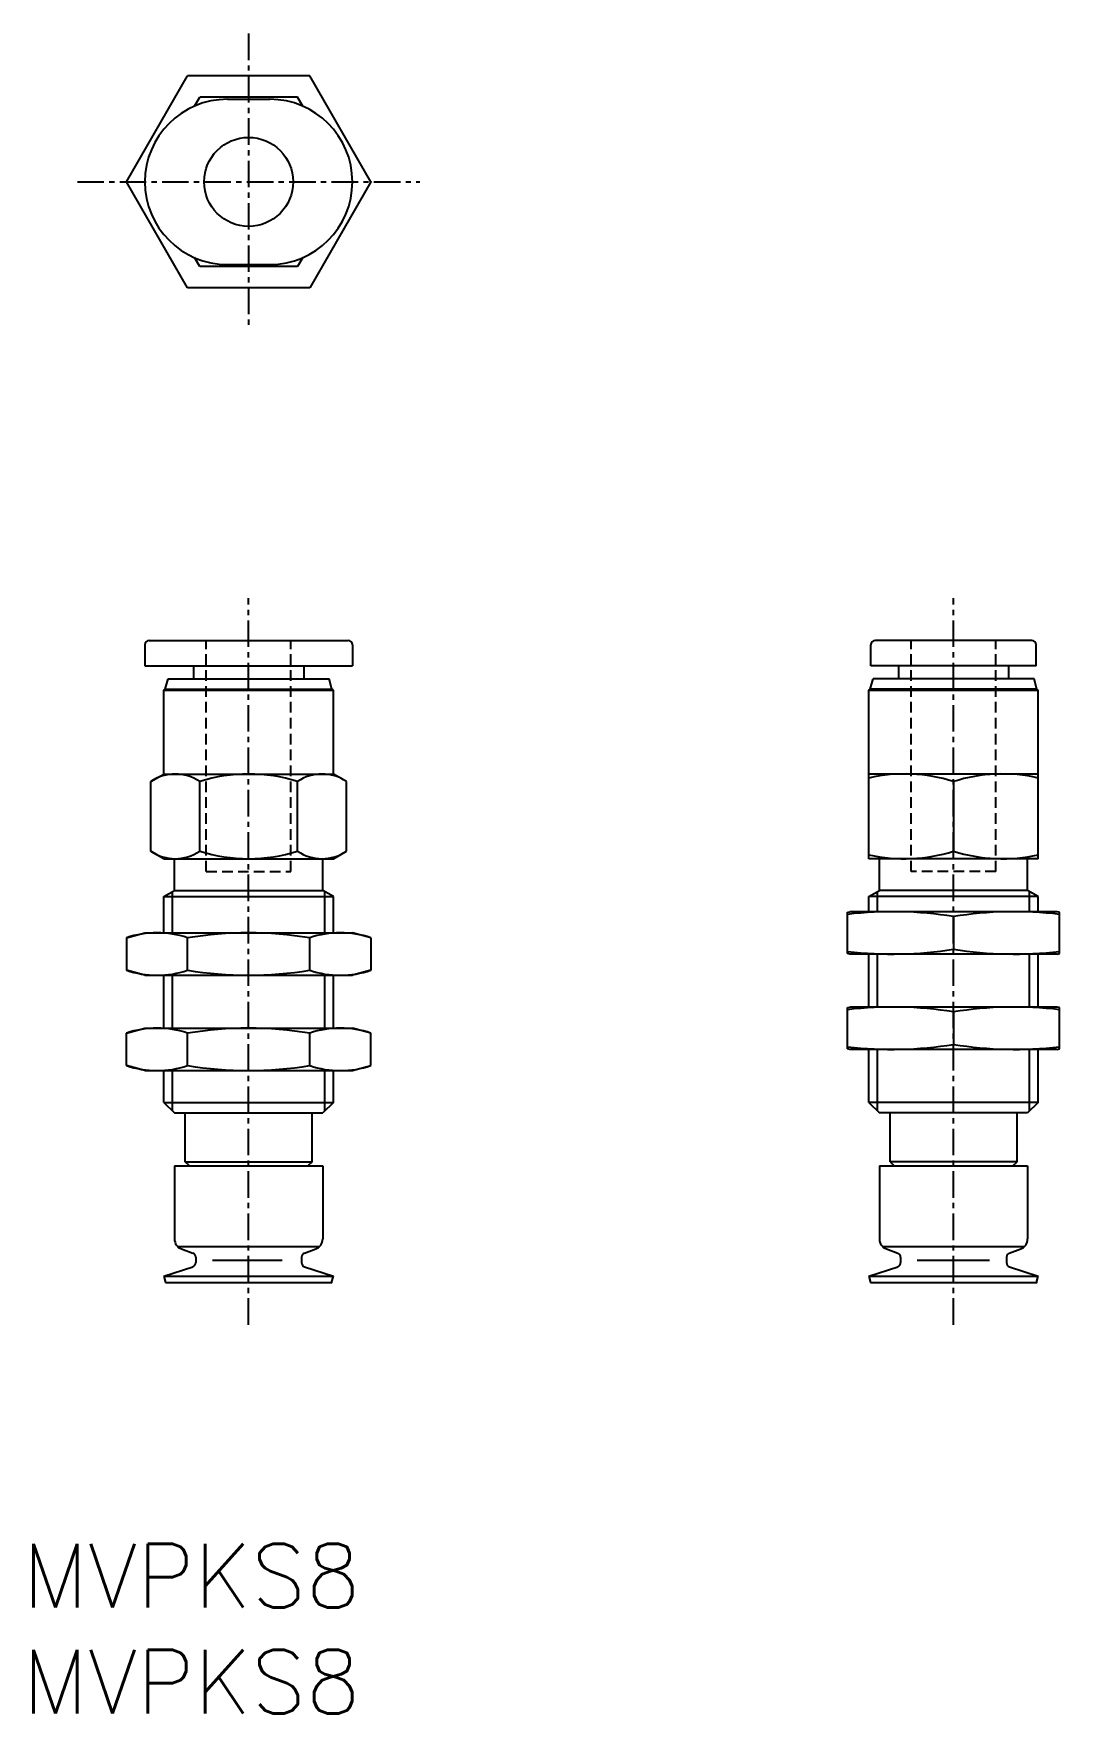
# Model space of a CAD drawing. Extents: x 104.8 to 153.2, y 55.1 to 134.4.
import ezdxf
from ezdxf.enums import TextEntityAlignment as Align

# ---------------------------------------------------------------- set-up
doc = ezdxf.new("R2010")
doc.units = 0
doc.linetypes.add('CENTER', pattern=[2, 1.25, -0.25, 0.25, -0.25])
doc.linetypes.add('DASHED', pattern=[0.75, 0.5, -0.25])
doc.layers.get('0').update_dxf_attribs({"linetype": 'CONTINUOUS'})
doc.layers.add('CENTER', color=1, linetype='CENTER')
doc.styles.get("Standard").update_dxf_attribs({"font": 'txt.shx', "bigfont": 'extfont.shx'})

msp = doc.modelspace()

# ---------------------------------------------------------------- linework, layer by layer
at = {"color": 7, "linetype": 'CONTINUOUS'}
for p, q in [((109.159, 127.394), (112.045, 132.394)), ((117.819, 132.394), (112.045, 132.394)), ((120.706, 127.394), (117.819, 132.394)), ((112.379, 130.971), (112.623, 131.394)), ((117.241, 131.394), (112.623, 131.394)), ((113.932, 131.294), (115.932, 131.294)), ((117.486, 130.971), (117.241, 131.394)), ((112.045, 122.394), (109.159, 127.394)), ((120.706, 127.394), (117.819, 122.394)), ((112.623, 123.394), (112.379, 123.817)), ((117.486, 123.817), (117.241, 123.394)), ((117.241, 123.394), (112.623, 123.394)), ((113.932, 123.494), (115.932, 123.494)), ((117.819, 122.394), (112.045, 122.394)), ((110.032, 105.542), (110.032, 104.542)), ((110.232, 105.742), (119.632, 105.742)), ((119.832, 105.542), (119.832, 104.542)), ((144.319, 104.542), (144.319, 105.542)), ((151.919, 105.742), (144.519, 105.742)), ((152.119, 104.542), (152.119, 105.542)), ((110.032, 104.542), (119.832, 104.542)), ((110.998, 103.442), (111.132, 103.942)), ((111.132, 103.942), (118.732, 103.942)), ((112.332, 104.542), (112.332, 103.942)), ((117.532, 104.542), (117.532, 103.942)), ((118.866, 103.442), (118.732, 103.942)), ((144.285, 103.442), (144.419, 103.942)), ((152.119, 104.542), (144.319, 104.542)), ((152.019, 103.942), (144.419, 103.942)), ((145.619, 104.542), (145.619, 103.942)), ((150.819, 104.542), (150.819, 103.942)), ((152.153, 103.442), (152.019, 103.942)), ((110.932, 103.404), (110.998, 103.442)), ((110.932, 99.442), (110.932, 103.404)), ((110.932, 103.404), (118.932, 103.404)), ((110.998, 103.442), (118.866, 103.442)), ((118.932, 103.404), (118.866, 103.442)), ((118.932, 99.442), (118.932, 103.404)), ((144.219, 103.404), (144.285, 103.442)), ((144.219, 103.404), (152.219, 103.404)), ((144.219, 95.442), (144.219, 103.404)), ((152.153, 103.442), (144.285, 103.442)), ((152.219, 103.404), (152.153, 103.442)), ((152.219, 95.442), (152.219, 103.404)), ((110.312, 99.084), (110.932, 99.442)), ((110.932, 99.442), (118.932, 99.442)), ((119.552, 99.084), (118.932, 99.442)), ((152.219, 99.442), (144.219, 99.442)), ((110.312, 95.8), (110.312, 99.084)), ((112.621, 95.8), (112.621, 99.084)), ((117.243, 95.8), (117.243, 99.084)), ((119.552, 95.8), (119.552, 99.084)), ((148.219, 99.084), (148.219, 95.8)), ((110.932, 95.442), (110.312, 95.8)), ((110.932, 95.442), (111.432, 95.442)), ((111.432, 95.442), (118.932, 95.442)), ((111.432, 93.942), (111.432, 95.442)), ((118.432, 93.942), (118.432, 95.442)), ((118.932, 95.442), (119.552, 95.8)), ((152.219, 95.442), (144.219, 95.442)), ((144.719, 93.942), (144.719, 95.442)), ((151.719, 93.942), (151.719, 95.442)), ((110.932, 93.654), (111.432, 93.942)), ((110.932, 91.942), (110.932, 93.654)), ((110.932, 93.654), (118.932, 93.654)), ((111.338, 91.942), (111.338, 93.888)), ((111.432, 93.942), (118.432, 93.942)), ((118.932, 93.654), (118.432, 93.942)), ((118.526, 91.942), (118.526, 93.888)), ((118.932, 91.942), (118.932, 93.654)), ((144.219, 93.654), (144.719, 93.942)), ((152.219, 93.654), (144.219, 93.654)), ((144.219, 92.942), (144.219, 93.654)), ((144.625, 92.942), (144.625, 93.888)), ((151.719, 93.942), (144.719, 93.942)), ((152.219, 93.654), (151.719, 93.942)), ((151.813, 92.942), (151.813, 93.888)), ((152.219, 92.942), (152.219, 93.654)), ((143.219, 92.916), (143.319, 92.942)), ((143.219, 90.969), (143.219, 92.916)), ((153.119, 92.942), (143.319, 92.942)), ((153.219, 92.916), (153.119, 92.942)), ((153.219, 90.969), (153.219, 92.916)), ((148.219, 92.708), (148.219, 91.176)), ((109.159, 91.708), (110.032, 91.942)), ((109.159, 91.708), (109.159, 90.176)), ((110.032, 91.942), (119.832, 91.942)), ((112.045, 90.176), (112.045, 91.708)), ((117.819, 90.176), (117.819, 91.708)), ((120.706, 91.708), (119.832, 91.942)), ((120.706, 91.708), (120.706, 90.176)), ((143.319, 90.942), (143.219, 90.969)), ((153.119, 90.942), (143.319, 90.942)), ((144.219, 88.442), (144.219, 90.942)), ((144.625, 88.442), (144.625, 90.942)), ((151.813, 88.442), (151.813, 90.942)), ((152.219, 88.442), (152.219, 90.942)), ((153.119, 90.942), (153.219, 90.969)), ((110.032, 89.942), (109.159, 90.176)), ((110.032, 89.942), (119.832, 89.942)), ((110.932, 87.442), (110.932, 89.942)), ((111.338, 87.442), (111.338, 89.942)), ((118.526, 87.442), (118.526, 89.942)), ((118.932, 87.442), (118.932, 89.942)), ((120.706, 90.176), (119.832, 89.942)), ((143.219, 88.416), (143.319, 88.442)), ((143.219, 86.469), (143.219, 88.416)), ((153.119, 88.442), (143.319, 88.442)), ((148.219, 88.208), (148.219, 86.676)), ((153.219, 88.416), (153.119, 88.442)), ((153.219, 86.469), (153.219, 88.416)), ((109.159, 87.208), (110.032, 87.442)), ((110.032, 87.442), (119.832, 87.442)), ((120.706, 87.208), (119.832, 87.442)), ((109.159, 85.676), (109.159, 87.208)), ((112.045, 85.676), (112.045, 87.208)), ((117.819, 85.676), (117.819, 87.208)), ((120.706, 85.676), (120.706, 87.208)), ((143.319, 86.442), (143.219, 86.469)), ((153.119, 86.442), (143.319, 86.442)), ((144.219, 83.942), (144.219, 86.442)), ((144.625, 83.536), (144.625, 86.442)), ((151.813, 83.536), (151.813, 86.442)), ((152.219, 83.942), (152.219, 86.442)), ((153.119, 86.442), (153.219, 86.469)), ((110.032, 85.442), (109.159, 85.676)), ((119.832, 85.442), (120.706, 85.676)), ((110.032, 85.442), (119.832, 85.442)), ((110.932, 83.942), (110.932, 85.442)), ((111.338, 83.536), (111.338, 85.442)), ((118.526, 83.536), (118.526, 85.442)), ((118.932, 83.942), (118.932, 85.442)), ((110.932, 83.942), (111.432, 83.442)), ((110.932, 83.942), (118.932, 83.942)), ((111.432, 83.442), (118.432, 83.442)), ((111.932, 81.142), (111.932, 83.442)), ((117.932, 81.142), (117.932, 83.442)), ((118.932, 83.942), (118.432, 83.442)), ((152.219, 83.942), (144.219, 83.942)), ((144.219, 83.942), (144.719, 83.442)), ((151.719, 83.442), (144.719, 83.442)), ((145.219, 81.142), (145.219, 83.442)), ((151.219, 81.142), (151.219, 83.442)), ((152.219, 83.942), (151.719, 83.442)), ((111.432, 80.942), (118.432, 80.942)), ((111.432, 80.942), (111.432, 77.493)), ((111.932, 81.142), (117.932, 81.142)), ((112.132, 80.942), (111.932, 81.142)), ((117.932, 81.142), (117.732, 80.942)), ((118.432, 80.942), (118.432, 77.493)), ((144.719, 80.942), (151.719, 80.942)), ((144.719, 80.942), (144.719, 77.493)), ((151.219, 81.142), (145.219, 81.142)), ((145.219, 81.142), (145.419, 80.942)), ((151.019, 80.942), (151.219, 81.142)), ((151.719, 80.942), (151.719, 77.493)), ((111.575, 77.142), (118.289, 77.142)), ((111.575, 77.142), (118.289, 77.142)), ((111.761, 77.023), (112.3, 76.826)), ((117.564, 76.826), (118.103, 77.023)), ((144.862, 77.142), (151.576, 77.142)), ((145.048, 77.023), (145.587, 76.826)), ((150.85, 76.826), (151.39, 77.023)), ((110.932, 75.742), (112.294, 76.185)), ((112.432, 76.638), (112.432, 76.375)), ((113.229, 76.489), (116.515, 76.489)), ((117.432, 76.638), (117.432, 76.375)), ((117.57, 76.185), (118.932, 75.742)), ((144.219, 75.742), (145.581, 76.185)), ((145.719, 76.638), (145.719, 76.375)), ((146.509, 76.489), (149.922, 76.489)), ((150.719, 76.638), (150.719, 76.375)), ((150.857, 76.185), (152.219, 75.742)), ((110.932, 75.742), (111.012, 75.442)), ((110.932, 75.742), (118.932, 75.742)), ((111.012, 75.442), (118.852, 75.442)), ((118.852, 75.442), (118.932, 75.742)), ((144.219, 75.742), (144.299, 75.442)), ((144.219, 75.742), (152.219, 75.742)), ((144.299, 75.442), (152.138, 75.442)), ((152.138, 75.442), (152.219, 75.742))]:
    msp.add_line(p, q, dxfattribs=at)
at = {"color": 3, "linetype": 'DASHED'}
for p, q in [((112.932, 94.842), (112.932, 105.742)), ((116.932, 94.842), (116.932, 105.742)), ((146.219, 94.842), (146.219, 105.742)), ((150.219, 94.842), (150.219, 105.742)), ((112.932, 94.842), (116.932, 94.842)), ((150.219, 94.842), (146.219, 94.842))]:
    msp.add_line(p, q, dxfattribs=at)
at = {"color": 7, "linetype": 'CONTINUOUS'}
msp.add_circle((114.932, 127.394), 2.1, dxfattribs=at)
for centre, radius, start, end in [((113.932, 127.394), 3.9, 90, 270), ((115.932, 127.394), 3.9, 270, 90), ((110.232, 105.542), 0.2, 90, 180), ((119.632, 105.542), 0.2, 0, 90), ((144.519, 105.542), 0.2, 90, 180), ((151.919, 105.542), 0.2, 0, 90), ((111.467, 97.401), 2.041, 55.55309, 124.4469), ((114.932, 91.806), 7.636, 90, 107.61247), ((114.932, 91.806), 7.636, 72.38753, 90), ((118.397, 97.401), 2.041, 55.5531, 124.44691), ((145.909, 91.81), 7.633, 72.38303, 102.7925), ((150.529, 91.81), 7.633, 77.2075, 107.61697), ((111.467, 97.484), 2.041, 235.5531, 304.44691), ((114.932, 103.079), 7.636, 252.38753, 270), ((114.932, 103.079), 7.636, 270, 287.61247), ((118.397, 97.484), 2.041, 235.55309, 304.4469), ((145.909, 103.075), 7.633, 257.2075, 287.61697), ((150.529, 103.075), 7.633, 252.38303, 282.7925), ((145.332, 75.023), 17.919, 80.72933, 96.77278), ((151.105, 75.023), 17.919, 83.22721, 99.27067), ((110.602, 87.375), 4.568, 71.57845, 108.42155), ((110.602, 87.375), 4.568, 71.57845, 108.42155), ((114.932, 74.023), 17.919, 80.72933, 99.27067), ((114.932, 74.023), 17.919, 80.72933, 99.27067), ((119.262, 87.375), 4.568, 71.57845, 108.42155), ((119.262, 87.375), 4.568, 71.57845, 108.42155), ((145.332, 108.862), 17.919, 263.22722, 279.27067), ((151.105, 108.862), 17.919, 260.72933, 276.77279), ((110.602, 94.51), 4.568, 251.57846, 288.42154), ((110.602, 94.51), 4.568, 251.57846, 288.42154), ((114.932, 107.862), 17.919, 260.72933, 279.27067), ((114.932, 107.862), 17.919, 260.72933, 279.27067), ((119.262, 94.51), 4.568, 251.57846, 288.42154), ((119.262, 94.51), 4.568, 251.57846, 288.42154), ((145.332, 70.523), 17.919, 80.72933, 96.77278), ((151.105, 70.523), 17.919, 83.22721, 99.27067), ((110.602, 82.875), 4.568, 71.57846, 108.42154), ((114.932, 69.523), 17.919, 80.72933, 99.27067), ((119.262, 82.875), 4.568, 71.57846, 108.42154), ((145.332, 104.362), 17.919, 263.22722, 279.27067), ((151.105, 104.362), 17.919, 260.72933, 276.77279), ((110.602, 90.01), 4.568, 251.57846, 288.42154), ((114.932, 103.362), 17.919, 260.72933, 279.27067), ((119.262, 90.01), 4.568, 251.57846, 288.42154), ((111.932, 77.493), 0.5, 180, 250.00001), ((117.932, 77.493), 0.5, 289.99999, 0), ((145.219, 77.493), 0.5, 180, 250.00001), ((151.219, 77.493), 0.5, 289.99999, 0), ((112.232, 76.375), 0.2, 287.99998, 0), ((112.232, 76.638), 0.2, 0, 70.00002), ((117.632, 76.638), 0.2, 109.99998, 180), ((117.632, 76.375), 0.2, 179.99998, 252.00002), ((145.519, 76.375), 0.2, 287.99998, 0), ((145.519, 76.638), 0.2, 0, 70.00002), ((150.919, 76.638), 0.2, 109.99998, 180), ((150.919, 76.375), 0.2, 179.99998, 252.00002)]:
    msp.add_arc(centre, radius, start, end, dxfattribs=at)
for p in [(120.706, 127.394), (114.932, 75.442), (118.852, 75.442), (148.219, 75.442), (152.138, 75.442)]:
    msp.add_point(p, dxfattribs=at)
at = {"layer": 'CENTER', "color": 1, "linetype": 'CENTER'}
for p, q in [((114.932, 134.394), (114.932, 120.394)), ((106.849, 127.394), (123.015, 127.394)), ((114.932, 73.442), (114.932, 107.742)), ((148.219, 73.442), (148.219, 107.742))]:
    msp.add_line(p, q, dxfattribs=at)
msp.add_point((114.932, 127.394), dxfattribs=at)

# ---------------------------------------------------------------- texts
at = {"color": 7, "linetype": 'CONTINUOUS'}
for p in [(104.263, 61.597), (104.263, 56.597)]:
    msp.add_text('MVPKS8', height=3, dxfattribs=at).set_placement(p, align=Align.MIDDLE_LEFT)

doc.saveas('drawing.dxf')
